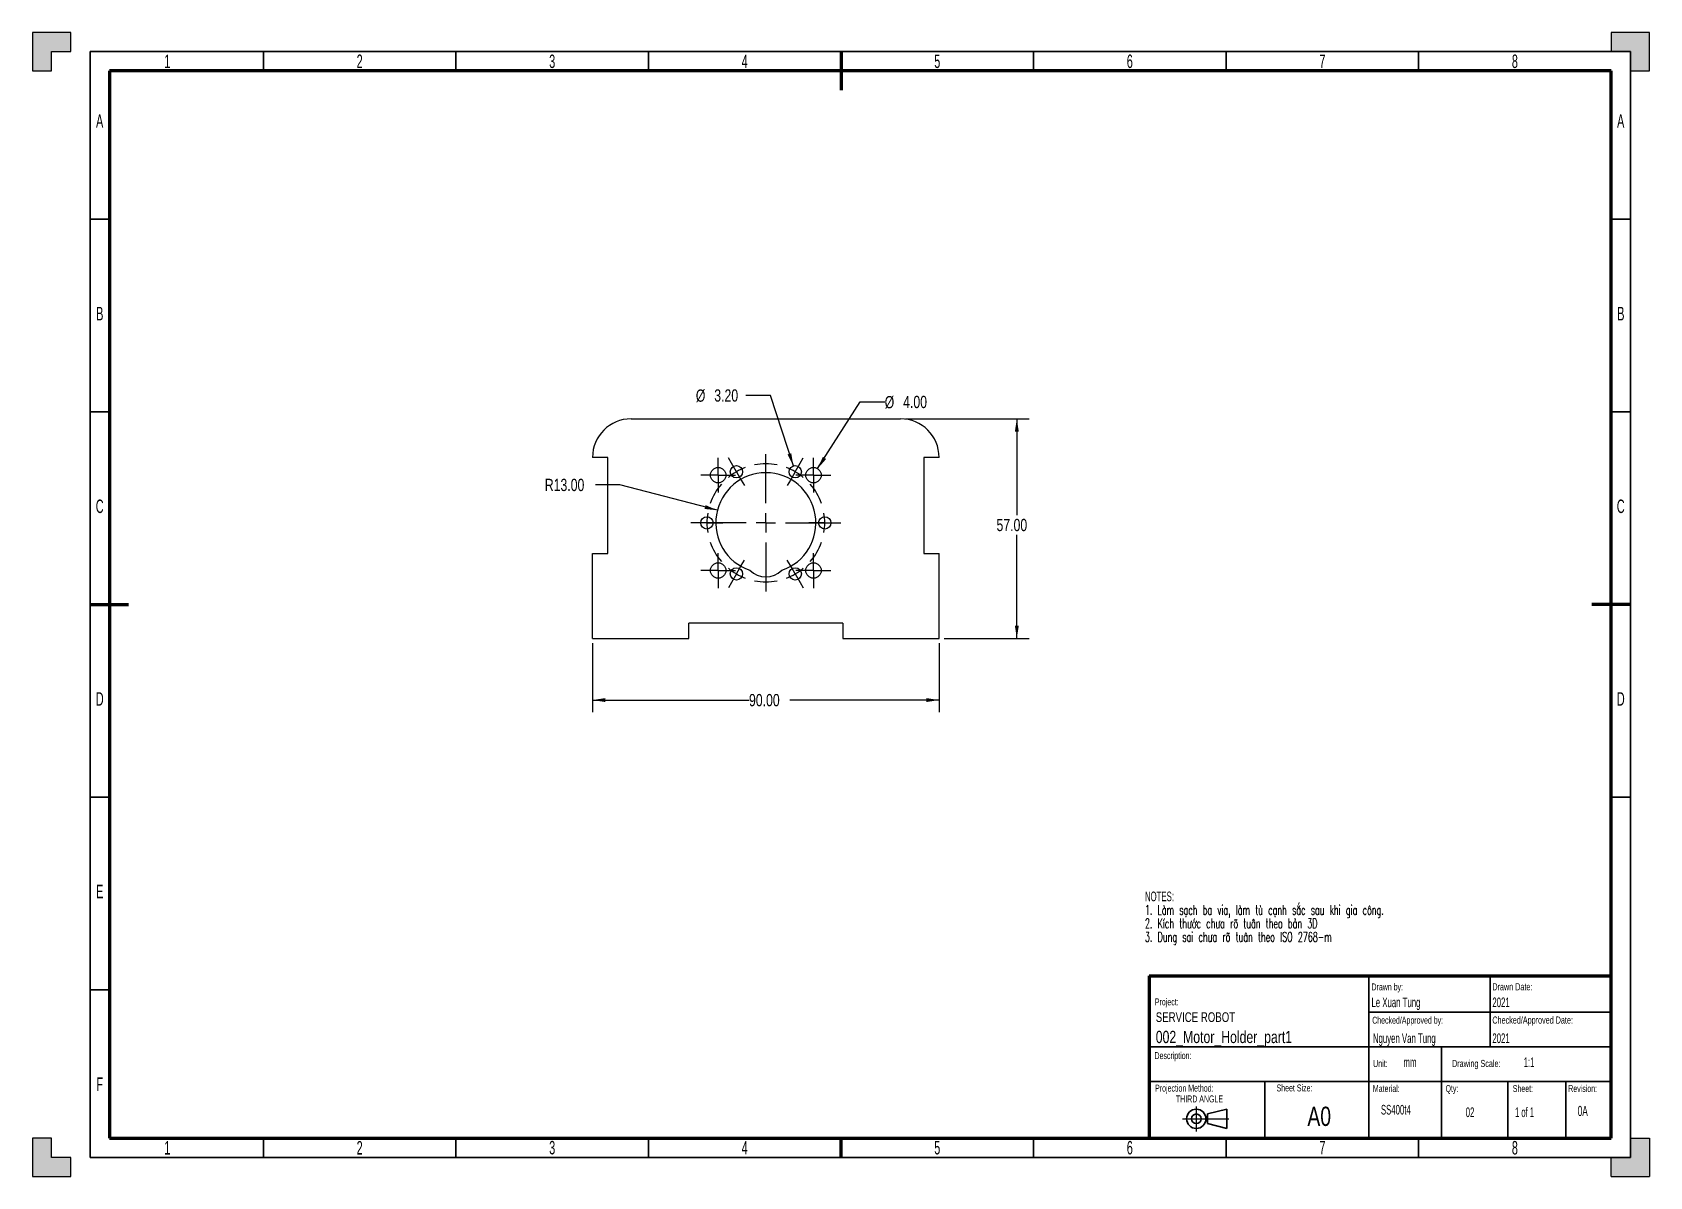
# Model space of a CAD drawing. Header units: millimetres. Extents: x 0 to 420, y 0 to 297.
import ezdxf

# ---------------------------------------------------------------- set-up
doc = ezdxf.new("R2010")
doc.units = ezdxf.units.MM
doc.layers.add('BORDER', color=7, linetype='Continuous')
doc.layers.add('TRIM', color=7, linetype='Continuous')
doc.styles.add('SLDTEXTSTYLE0', font='TXT', dxfattribs={"width": 0.605})
doc.styles.add('SLDTEXTSTYLE1', font='TXT', dxfattribs={"width": 0.605, "bigfont": 'bigfont'})
doc.styles.add('SLDTEXTSTYLE2', font='TXT', dxfattribs={"width": 0.75})
doc.styles.add('SLDTEXTSTYLE3', font='TXT', dxfattribs={"width": 0.57})
doc.dimstyles.new('SLDDIMSTYLE0', dxfattribs={"dimtxt": 3.175, "dimasz": 3.302, "dimexe": 0, "dimexo": 0.0625, "dimgap": 0.79375, "dimtad": 0, "dimtih": 1, "dimtoh": 1, "dimrnd": 1e-09, "dimzin": 4, "dimdsep": 46, "dimtxsty": 'SLDTEXTSTYLE2', "dimsah": 1, "dimcen": 0.09, "dimadec": 0, "dimazin": 1, "dimtfac": 1, "dimtofl": 0, "dimtmove": 0, "dimatfit": 3, "dimfxl": 1, "dimfrac": 2, "dimtolj": 1, "dimtzin": 12, "dimarcsym": 0})
doc.dimstyles.new('SLDDIMSTYLE1', dxfattribs={"dimtxt": 3.175, "dimasz": 3.302, "dimexe": 0, "dimexo": 0.0625, "dimgap": 0.79375, "dimtad": 0, "dimtih": 1, "dimtoh": 1, "dimrnd": 1e-09, "dimzin": 4, "dimdsep": 46, "dimtxsty": 'SLDTEXTSTYLE2', "dimsah": 1, "dimcen": 0, "dimadec": 0, "dimazin": 1, "dimtfac": 1, "dimtofl": 0, "dimtmove": 0, "dimatfit": 3, "dimfxl": 1, "dimfrac": 2, "dimtolj": 1, "dimtzin": 12, "dimarcsym": 0})
doc.dimstyles.new('SLDDIMSTYLE2', dxfattribs={"dimtxt": 3.175, "dimasz": 3.302, "dimexe": 0, "dimexo": 0.0625, "dimgap": 0.79375, "dimtad": 0, "dimtih": 1, "dimtoh": 1, "dimrnd": 1e-09, "dimzin": 4, "dimdsep": 46, "dimtxsty": 'SLDTEXTSTYLE2', "dimsah": 1, "dimcen": 0, "dimadec": 0, "dimazin": 1, "dimtfac": 1, "dimtofl": 0, "dimtmove": 0, "dimatfit": 3, "dimfxl": 1, "dimfrac": 2, "dimtolj": 1, "dimtzin": 12, "dimarcsym": 0})

# ---------------------------------------------------------------- blocks, each defined once
blk = doc.blocks.new('SW_NOTE_0')
at = {"layer": 'BORDER', "color": 0, "char_height": 2.5, "attachment_point": 1}
for s, insert, style in [('NOTES:', (0, 3.22), 'SLDTEXTSTYLE0'), ('1. Làm sạch ba via, làm tù cạnh sắc sau khi gia công.', (0, -0.29), 'SLDTEXTSTYLE1'), ('2. Kích thước chưa rõ tuân theo bản 3D', (0, -3.79), 'SLDTEXTSTYLE1'), ('3. Dung sai chưa rõ tuân theo ISO 2768-m', (0, -7.29), 'SLDTEXTSTYLE1')]:
    blk.add_mtext(s, dxfattribs=dict(at, insert=insert, style=style))
blk = doc.blocks.new('SW_NOTE_0_1')
at = {"layer": 'BORDER', "color": 0, "char_height": 1.8, "attachment_point": 1, "style": 'SLDTEXTSTYLE0'}
for s, insert in [('Projection Method:', (0, 2.32)), ('THIRD ANGLE', (5.4, -0.48))]:
    blk.add_mtext(s, dxfattribs=dict(at, insert=insert))
blk = doc.blocks.new('_D')
at = {"layer": 'BORDER'}
for p, q in [((226.75, 196.7), (258.83, 196.7)), ((255.66, 196.7), (255.66, 171.66)), ((255.66, 139.7), (255.66, 166.62)), ((236.75, 139.7), (258.83, 139.7))]:
    blk.add_line(p, q, dxfattribs=at)
for points in [[(255.66, 196.7), (255.15, 193.39), (256.17, 193.39)], [(255.66, 139.7), (256.17, 143), (255.15, 143)]]:
    blk.add_solid(points, dxfattribs=at)
at = {"layer": 'BORDER', "insert": (250.38, 170.72), "char_height": 3.175, "attachment_point": 1, "style": 'SLDTEXTSTYLE2'}
blk.add_mtext('57.00', dxfattribs=at)
blk = doc.blocks.new('_D_1')
at = {"layer": 'BORDER'}
for p, q in [((145.48, 138.43), (145.48, 120.52)), ((235.48, 138.43), (235.48, 120.52)), ((145.48, 123.7), (186.11, 123.7)), ((235.48, 123.7), (196.67, 123.7))]:
    blk.add_line(p, q, dxfattribs=at)
for points in [[(145.48, 123.7), (148.78, 123.19), (148.78, 124.2)], [(235.48, 123.7), (232.18, 124.2), (232.18, 123.19)]]:
    blk.add_solid(points, dxfattribs=at)
at = {"layer": 'BORDER', "insert": (186.11, 125.27), "char_height": 3.175, "attachment_point": 1, "style": 'SLDTEXTSTYLE2'}
blk.add_mtext('90.00', dxfattribs=at)
blk = doc.blocks.new('_D_2')
at = {"layer": 'BORDER'}
for p, q in [((203.93, 183.76), (215, 201.07)), ((215, 201.07), (221.35, 201.07))]:
    blk.add_line(p, q, dxfattribs=at)
blk.add_solid([(203.93, 183.76), (206.14, 186.26), (205.28, 186.81)], dxfattribs=at)
at = {"layer": 'BORDER', "char_height": 3.175, "attachment_point": 1, "style": 'SLDTEXTSTYLE2'}
for s, insert in [('%%c', (221.35, 202.61)), ('4.00', (226.14, 202.66))]:
    blk.add_mtext(s, dxfattribs=dict(at, insert=insert))
blk = doc.blocks.new('_D_3')
at = {"layer": 'BORDER'}
for p, q in [((191.65, 202.76), (185.3, 202.76)), ((197.63, 184.47), (191.65, 202.76))]:
    blk.add_line(p, q, dxfattribs=at)
blk.add_solid([(197.63, 184.47), (197.09, 187.76), (196.12, 187.45)], dxfattribs=at)
at = {"layer": 'BORDER', "char_height": 3.175, "attachment_point": 1, "style": 'SLDTEXTSTYLE2'}
for s, insert in [('%%c', (172.3, 204.3)), ('3.20', (177.09, 204.34))]:
    blk.add_mtext(s, dxfattribs=dict(at, insert=insert))
blk = doc.blocks.new('_D_4')
at = {"layer": 'BORDER'}
for p, q in [((152.56, 179.54), (146.21, 179.54)), ((177.9, 172.96), (152.56, 179.54))]:
    blk.add_line(p, q, dxfattribs=at)
blk.add_solid([(177.9, 172.96), (174.83, 174.29), (174.57, 173.3)], dxfattribs=at)
at = {"layer": 'BORDER', "insert": (133.08, 181.12), "char_height": 3.175, "attachment_point": 1, "style": 'SLDTEXTSTYLE2'}
blk.add_mtext('R13.00', dxfattribs=at)
blk = doc.blocks.new('SW_CENTERMARKSYMBOL_0')
at = {"layer": 'BORDER', "color": 0}
for p, q in [((0, 2.54), (0, 4.54)), ((-2.54, 0), (-4.54, 0)), ((0, 0), (-2.54, 0)), ((0, 0), (0, 2.54)), ((0, 0), (0, -2.54)), ((0, 0), (2.54, 0)), ((2.54, 0), (4.54, 0)), ((0, -2.54), (0, -4.54))]:
    blk.add_line(p, q, dxfattribs=at)
blk = doc.blocks.new('SW_CENTERMARKSYMBOL_1')
at = {"layer": 'BORDER', "color": 0}
for p, q in [((0, 2.54), (0, 4.54)), ((-2.54, 0), (-4.54, 0)), ((0, 0), (-2.54, 0)), ((0, 0), (0, 2.54)), ((0, 0), (0, -2.54)), ((0, 0), (2.54, 0)), ((2.54, 0), (4.54, 0)), ((0, -2.54), (0, -4.54))]:
    blk.add_line(p, q, dxfattribs=at)
blk = doc.blocks.new('SW_CENTERMARKSYMBOL_2')
at = {"layer": 'BORDER', "color": 0}
for p, q in [((0, 2.54), (0, 4.54)), ((-2.54, 0), (-4.54, 0)), ((0, 0), (-2.54, 0)), ((0, 0), (0, 2.54)), ((0, 0), (0, -2.54)), ((0, 0), (2.54, 0)), ((2.54, 0), (4.54, 0)), ((0, -2.54), (0, -4.54))]:
    blk.add_line(p, q, dxfattribs=at)
blk = doc.blocks.new('SW_CENTERMARKSYMBOL_3')
at = {"layer": 'BORDER', "color": 0}
for p, q in [((0, 2.54), (0, 4.54)), ((-2.54, 0), (-4.54, 0)), ((0, 0), (-2.54, 0)), ((0, 0), (0, 2.54)), ((0, 0), (0, -2.54)), ((0, 0), (2.54, 0)), ((2.54, 0), (4.54, 0)), ((0, -2.54), (0, -4.54))]:
    blk.add_line(p, q, dxfattribs=at)
blk = doc.blocks.new('SW_CENTERMARKSYMBOL_4')
at = {"layer": 'BORDER', "color": 0}
for p, q in [((-1.27, 28.7), (-2.07, 30.09)), ((7.65, 18.33), (7.65, 31.05)), ((16.57, 28.7), (17.37, 30.09)), ((0, 26.5), (-1.27, 28.7)), ((0, 26.5), (1.27, 24.3)), ((15.3, 26.5), (14.03, 24.3)), ((15.3, 26.5), (16.57, 28.7)), ((1.27, 24.3), (2.07, 22.92)), ((14.03, 24.3), (13.23, 22.92)), ((-10.19, 13.25), (-11.79, 13.25)), ((-7.65, 13.25), (-10.19, 13.25)), ((2.57, 13.25), (-10.15, 13.25)), ((-7.65, 13.25), (-5.11, 13.25)), ((-5.11, 13.25), (-3.51, 13.25)), ((7.65, 13.25), (5.11, 13.25)), ((7.65, 13.25), (7.65, 15.79)), ((7.65, 13.25), (7.65, 10.71)), ((7.65, 13.25), (10.19, 13.25)), ((12.73, 13.25), (25.45, 13.25)), ((20.41, 13.25), (18.81, 13.25)), ((22.95, 13.25), (20.41, 13.25)), ((22.95, 13.25), (25.49, 13.25)), ((25.49, 13.25), (27.09, 13.25)), ((7.65, 8.17), (7.65, -4.55)), ((0, 0), (-1.27, -2.2)), ((0, 0), (1.27, 2.2)), ((1.27, 2.2), (2.07, 3.59)), ((14.03, 2.2), (13.23, 3.59)), ((15.3, 0), (14.03, 2.2)), ((15.3, 0), (16.57, -2.2)), ((-1.27, -2.2), (-2.07, -3.59)), ((16.57, -2.2), (17.37, -3.59))]:
    blk.add_line(p, q, dxfattribs=at)
for start, end in [(120, 129.5118), (110.4882, 120), (79.0237, 100.9763), (60, 69.5118), (50.4882, 60), (139.0237, 160.9763), (19.0237, 40.9763), (170.4882, 180), (180, 189.5118), (0, 9.5118), (350.4882, 0), (199.0237, 220.9763), (319.0237, 340.9763), (230.4882, 240), (300, 309.5118), (240, 249.5118), (259.0237, 280.9763), (290.4882, 300)]:
    blk.add_arc((7.65, 13.25), 15.3, start, end, dxfattribs=at)

msp = doc.modelspace()

# ---------------------------------------------------------------- hatches: boundary and pattern name
at = {"layer": 'TRIM'}
for points in [[(10, 292), (10, 297), (0, 297), (0, 287), (5, 287), (5, 292)], [(415, 292), (415, 287), (420, 287), (420, 297), (410, 297), (410, 292)], [(5, 10), (0, 10), (0, 0), (10, 0), (10, 5), (5, 5)], [(420, 10), (415, 10), (415, 5), (410, 5), (410, 0), (420, 0)]]:
    msp.add_hatch(color=256, dxfattribs=at).paths.add_polyline_path(points, flags=0)

# ---------------------------------------------------------------- linework, layer by layer
at = {"color": 7, "linetype": 'Continuous', "lineweight": 25}
for p, q in [((155.478, 196.696), (225.478, 196.696)), ((149.478, 186.696), (145.478, 186.696)), ((149.478, 161.696), (149.478, 186.696)), ((235.478, 186.696), (231.478, 186.696)), ((231.478, 186.696), (231.478, 161.696)), ((145.478, 139.696), (145.478, 161.696)), ((145.478, 161.696), (149.478, 161.696)), ((231.478, 161.696), (235.478, 161.696)), ((235.478, 139.696), (235.478, 161.696)), ((210.478, 143.696), (170.478, 143.696)), ((170.478, 139.696), (170.478, 143.696)), ((210.478, 143.696), (210.478, 139.696)), ((145.478, 139.696), (170.478, 139.696)), ((210.478, 139.696), (235.478, 139.696))]:
    msp.add_line(p, q, dxfattribs=at)
for centre, radius in [((178.104, 182.071), 2), ((182.828, 182.947), 1.6), ((198.128, 182.947), 1.6), ((202.852, 182.071), 2), ((175.178, 169.696), 1.6), ((205.778, 169.696), 1.6), ((178.104, 157.322), 2), ((182.828, 156.446), 1.6), ((198.128, 156.446), 1.6), ((202.852, 157.322), 2)]:
    msp.add_circle(centre, radius, dxfattribs=at)
for centre, radius, start, end in [((155.478, 186.696), 10, 90, 180), ((225.478, 186.696), 10, 0, 90), ((190.478, 169.696), 13, 288.71695, 251.28305), ((190.478, 161.696), 6, 225.95137, 314.04863)]:
    msp.add_arc(centre, radius, start, end, dxfattribs=at)
at = {"layer": 'BORDER', "linetype": 'Continuous', "lineweight": 35}
for p, q in [((415, 292), (15, 292)), ((15, 292), (15, 5)), ((60, 287), (60, 292)), ((110, 292), (110, 287)), ((160, 287), (160, 292)), ((260, 287), (260, 292)), ((310, 292), (310, 287)), ((360, 287), (360, 292)), ((415, 5), (415, 292)), ((15, 248.5), (20, 248.5)), ((415, 248.5), (410, 248.5)), ((20, 198.5), (15, 198.5)), ((410, 198.5), (415, 198.5)), ((20, 98.5), (15, 98.5)), ((410, 98.5), (415, 98.5)), ((15, 48.5), (20, 48.5)), ((365.986, 10.144), (365.986, 33.714)), ((410.004, 24.714), (347.058, 24.714)), ((383.204, 10.144), (383.204, 24.714)), ((398.204, 10.144), (398.204, 24.714)), ((310.16, 17.509), (305.16, 16.259)), ((310.16, 12.509), (310.16, 17.509)), ((305.16, 16.259), (305.16, 13.759)), ((305.16, 13.759), (310.16, 12.509)), ((60, 5), (60, 10)), ((110, 10), (110, 5)), ((160, 5), (160, 10)), ((260, 5), (260, 10)), ((310, 10), (310, 5)), ((360, 5), (360, 10)), ((15, 5), (415, 5))]:
    msp.add_line(p, q, dxfattribs=at)
at = {"layer": 'BORDER', "linetype": 'Continuous', "lineweight": 70}
for p, q in [((210, 292), (210, 282)), ((410, 287), (20, 287)), ((20, 287), (20, 10)), ((410, 10), (410, 287)), ((15, 148.5), (25, 148.5)), ((415, 148.5), (405, 148.5)), ((290.041, 52.144), (290.041, 10.144)), ((20, 10), (410, 10))]:
    msp.add_line(p, q, dxfattribs=at)
at = {"layer": 'BORDER', "lineweight": 70}
for p, q in [((290.041, 52.144), (410.041, 52.144)), ((210, 5), (210, 10))]:
    msp.add_line(p, q, dxfattribs=at)
at = {"layer": 'BORDER', "lineweight": 35}
for p, q in [((347.058, 52.144), (347.058, 10.144)), ((378.574, 52.144), (378.574, 33.714)), ((410.004, 42.714), (347.058, 42.714)), ((347.058, 33.714), (290.041, 33.714)), ((410.09, 33.714), (347.058, 33.714)), ((320.041, 24.714), (290.004, 24.714)), ((347.058, 24.714), (320.041, 24.714)), ((320.041, 24.714), (320.041, 10.144))]:
    msp.add_line(p, q, dxfattribs=at)
at = {"layer": 'BORDER'}
for p, q in [((302.26, 18.186), (302.26, 11.733)), ((298.719, 15.009), (310.733, 15.009))]:
    msp.add_line(p, q, dxfattribs=at)
at = {"layer": 'BORDER', "linetype": 'Continuous', "lineweight": 35}
for radius in [2.5, 1.25]:
    msp.add_circle((302.26, 15.009), radius, dxfattribs=at)
at = {"layer": 'TRIM'}
for p, q in [((0, 297), (0, 287)), ((10, 297), (0, 297)), ((10, 292), (10, 297)), ((420, 297), (410, 297)), ((410, 297), (410, 292)), ((420, 287), (420, 297)), ((5, 287), (5, 292)), ((5, 292), (10, 292)), ((410, 292), (415, 292)), ((415, 292), (415, 287)), ((0, 287), (5, 287)), ((415, 287), (420, 287)), ((5, 10), (0, 10)), ((0, 10), (0, 0)), ((5, 5), (5, 10)), ((415, 5), (415, 10)), ((415, 10), (420, 10)), ((420, 10), (420, 0)), ((10, 5), (5, 5)), ((10, 0), (10, 5)), ((410, 0), (410, 5)), ((410, 5), (415, 5)), ((0, 0), (10, 0)), ((410, 0), (420, 0))]:
    msp.add_line(p, q, dxfattribs=at)

# ---------------------------------------------------------------- block references
at = {"layer": 'BORDER'}
for name, p in [('SW_CENTERMARKSYMBOL_4', (182.828, 156.446)), ('SW_CENTERMARKSYMBOL_0', (178.104, 182.071)), ('SW_CENTERMARKSYMBOL_1', (202.852, 182.071)), ('SW_CENTERMARKSYMBOL_3', (178.104, 157.322)), ('SW_CENTERMARKSYMBOL_2', (202.852, 157.322)), ('SW_NOTE_0', (288.937, 70.768)), ('SW_NOTE_0_1', (291.576, 21.552))]:
    msp.add_blockref(name, p, dxfattribs=at)

# ---------------------------------------------------------------- texts
at = {"layer": 'BORDER', "color": 7, "char_height": 3.5, "attachment_point": 2, "style": 'SLDTEXTSTYLE0'}
for s, insert in [('1', (35.063, 291.242)), ('2', (85, 291.242)), ('3', (135.002, 291.242)), ('4', (184.994, 291.242)), ('5', (235, 291.242)), ('6', (285.001, 291.242)), ('7', (335.004, 291.242)), ('8', (385.001, 291.242)), ('A', (17.481, 275.742)), ('A', (412.481, 275.742)), ('B', (17.52, 225.742)), ('B', (412.52, 225.742)), ('C', (17.487, 175.742)), ('C', (412.487, 175.742)), ('D', (17.499, 125.742)), ('D', (412.499, 125.742)), ('E', (17.522, 75.742)), ('F', (17.492, 25.742)), ('1', (35.063, 9.242)), ('2', (85, 9.242)), ('3', (135.002, 9.275)), ('4', (184.994, 9.247)), ('5', (235, 9.269)), ('6', (285.001, 9.258)), ('7', (335.004, 9.246)), ('8', (385.001, 9.246))]:
    msp.add_mtext(s, dxfattribs=dict(at, insert=insert))
at = {"layer": 'BORDER'}
for s, insert, char_height, attachment_point, style in [('Project:', (291.511, 46.253), 1.8, 1, 'SLDTEXTSTYLE0'), ('Drawn by:', (347.759, 50.148), 1.8, 1, 'SLDTEXTSTYLE0'), ('Le Xuan Tung', (347.759, 46.487), 2.5, 1, 'SLDTEXTSTYLE0'), ('2021', (379.154, 46.487), 2.5, 1, 'SLDTEXTSTYLE0'), ('Drawn Date:', (379.154, 50.211), 1.85208, 1, 'SLDTEXTSTYLE0'), ('SERVICE ROBOT', (291.738, 42.653), 2.5, 1, 'SLDTEXTSTYLE2'), ('002_Motor_Holder_part1', (291.738, 37.843), 3.175, 1, 'SLDTEXTSTYLE2'), ('Checked/Approved by:', (347.947, 41.504), 1.8, 1, 'SLDTEXTSTYLE0'), ('Checked/Approved Date:', (379.154, 41.566), 1.85208, 1, 'SLDTEXTSTYLE0'), ('Nguyen Van Tung', (348.135, 37.174), 2.5, 1, 'SLDTEXTSTYLE0'), ('2021', (379.154, 37.174), 2.5, 1, 'SLDTEXTSTYLE0'), ('Description:', (291.409, 32.31), 1.8, 1, 'SLDTEXTSTYLE0'), ('Unit:', (348.151, 30.299), 1.8521, 1, 'SLDTEXTSTYLE0'), ('mm', (356.072, 30.93), 2.5, 1, 'SLDTEXTSTYLE0'), ('Drawing Scale:', (368.677, 30.299), 1.85208, 1, 'SLDTEXTSTYLE0'), ('1:1', (387.281, 30.93), 2.5, 1, 'SLDTEXTSTYLE0'), ('Sheet Size:', (327.769, 23.913), 1.8, 2, 'SLDTEXTSTYLE0'), ('Material:', (348.117, 23.771), 1.8, 1, 'SLDTEXTSTYLE0'), ('Qty:', (366.989, 23.771), 1.8, 1, 'SLDTEXTSTYLE0'), ('Sheet:', (384.452, 23.771), 1.8, 1, 'SLDTEXTSTYLE0'), ('Revision:', (398.86, 23.771), 1.8, 1, 'SLDTEXTSTYLE0'), ('A0', (334.192, 18.156), 5, 2, 'SLDTEXTSTYLE2'), ('SS400t4', (350.21, 18.623), 2.5, 1, 'SLDTEXTSTYLE0'), ('02', (372.231, 17.959), 2.5, 1, 'SLDTEXTSTYLE0'), ('1 of 1', (385.042, 17.959), 2.5, 1, 'SLDTEXTSTYLE3'), ('0A', (401.316, 18.375), 2.6458, 1, 'SLDTEXTSTYLE0')]:
    msp.add_mtext(s, dxfattribs=dict(at, insert=insert, char_height=char_height, attachment_point=attachment_point, style=style))

# ---------------------------------------------------------------- dimensions: what is measured, and where the dimension line sits
for p1, p2, picture, middle in [((198.625, 181.426), (197.63, 184.467), '_D_3', (178.798, 202.756)), ((201.775, 180.385), (203.929, 183.756), '_D_2', (227.846, 201.074))]:
    dim = msp.add_diameter_dim_2p(p1=p1, p2=p2, dimstyle='SLDDIMSTYLE1', dxfattribs=at)
    dim.commit()
    dim.dimension.update_dxf_attribs({"geometry": picture, "text_midpoint": middle, "dimtype": 163})
dim = msp.add_linear_dim(base=(255.659, 196.696), p1=(235.478, 139.696), p2=(225.478, 196.696), angle=90, dimstyle='SLDDIMSTYLE0', dxfattribs=at)
dim.commit()
dim.dimension.update_dxf_attribs({"geometry": '_D', "text_midpoint": (255.659, 169.144), "dimtype": 160})
dim = msp.add_radius_dim(center=(190.478, 169.696), mpoint=(177.895, 172.964), dimstyle='SLDDIMSTYLE2', dxfattribs=at)
dim.commit()
dim.dimension.update_dxf_attribs({"geometry": '_D_4', "text_midpoint": (139.642, 179.543), "dimtype": 164})
dim = msp.add_linear_dim(base=(145.478, 123.696), p1=(235.478, 139.696), p2=(145.478, 139.696), dimstyle='SLDDIMSTYLE0', dxfattribs=at)
dim.commit()
dim.dimension.update_dxf_attribs({"geometry": '_D_1', "text_midpoint": (191.39, 123.696), "dimtype": 160})

doc.saveas('drawing.dxf')
